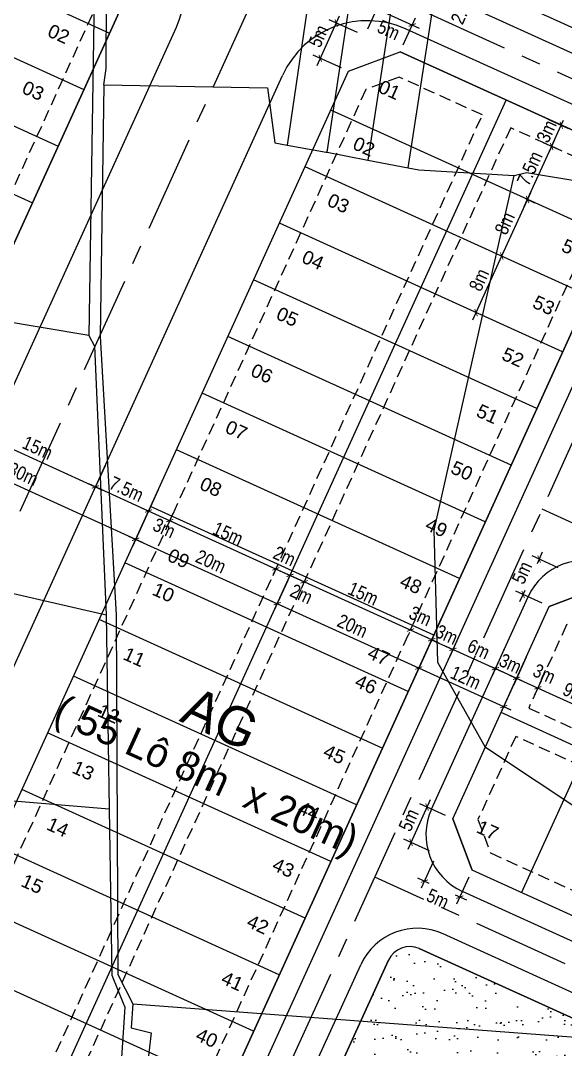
# Model space of a CAD drawing. Extents: x 597165 to 598689, y 1181586 to 1183364.
# Drawn here: x 597685.4 to 597755.5, y 1182923.2 to 1183055.5 of the extents above; entities that cross this region are included whole.
import ezdxf
from ezdxf.enums import TextEntityAlignment as Align

# ---------------------------------------------------------------- set-up
doc = ezdxf.new("R2010")
doc.units = 0
doc.header["$MEASUREMENT"] = 0
doc.linetypes.add('CENTER', pattern=[2, 1.25, -0.25, 0.25, -0.25])
doc.linetypes.add('DASHED', pattern=[0.75, 0.5, -0.25])
doc.layers.get('0').update_dxf_attribs({"linetype": 'CONTINUOUS'})
doc.layers.get('DEFPOINTS').update_dxf_attribs({"color": 8, "linetype": 'CONTINUOUS'})
for name, color, linetype in [('CGXD', 3, 'CONTINUOUS'), ('DIM-T', 7, 'CONTINUOUS'), ('DTEXT', 7, 'CONTINUOUS'), ('DTEXT-TENLO', 4, 'CONTINUOUS'), ('HA-CAY-XANH-KO', 3, 'CONTINUOUS'), ('NEN-HT', 8, 'CONTINUOUS'), ('NET-LENGOAI', 4, 'CONTINUOUS'), ('NET-LETRONG', 5, 'CONTINUOUS'), ('NET-PLO', 2, 'CONTINUOUS'), ('NET-TIM', 2, 'CENTER'), ('TEXT-SOLO', 7, 'CONTINUOUS')]:
    doc.layers.add(name, color=color, linetype=linetype)
doc.styles.add('AVO', font='VHELVEN.TTF')
doc.styles.add('VHEL-C-R', font='VHELVCN.TTF')
doc.styles.add('VHEL-R', font='VHELVEN.TTF')
doc.styles.add('VTIMES-R', font='VAPTIMN.TTF')
doc.dimstyles.new('TL1000', dxfattribs={"dimscale": 0, "dimtxt": 2, "dimasz": 0.7, "dimexe": 1, "dimexo": 1, "dimgap": 0.5, "dimtad": 1, "dimdec": 1, "dimzin": 12, "dimtxsty": 'VHEL-C-R', "dimblk1": 'ARCHTICK', "dimblk2": 'ARCHTICK', "dimsah": 1, "dimcen": -0.09, "dimdle": 1, "dimclrd": 256, "dimclre": 256, "dimclrt": 256, "dimazin": 3, "dimtfac": 0.005, "dimtdec": 1, "dimtix": 1, "dimtmove": 0, "dimatfit": 3, "dimtolj": 1, "dimtzin": 0})

# ---------------------------------------------------------------- blocks, each defined once
blk = doc.blocks.new('_ARCHTICK')
at = {"color": 0, "linetype": 'BYBLOCK', "const_width": 0.15}
blk.add_lwpolyline([(-0.5, -0.5), (0.5, 0.5)], dxfattribs=at)
blk = doc.blocks.new('*D1030')
at = {"linetype": 'BYBLOCK'}
for p, q in [((597742.3, 1183059.89), (597743.75, 1183063.07)), ((597744.71, 1183062.63), (597742.84, 1183063.49)), ((597743.68, 1183060.36), (597741.8, 1183061.21))]:
    blk.add_line(p, q, dxfattribs=at)
at = {"layer": 'DEFPOINTS', "color": 0, "linetype": 'BYBLOCK'}
for p in [(597743.75, 1183063.07), (597745.62, 1183062.22), (597744.59, 1183059.94)]:
    blk.add_point(p, dxfattribs=at)
at = {"linetype": 'BYBLOCK', "xscale": 0.7, "yscale": 0.7, "zscale": 0.7}
for p, rotation in [((597743.75, 1183063.07), 65.55248368634903), ((597742.71, 1183060.8), 245.552483686349)]:
    blk.add_blockref('_ARCHTICK', p, dxfattribs=dict(at, rotation=rotation))
at = {"linetype": 'BYBLOCK', "insert": (597742.36, 1183057.26), "char_height": 1.75, "attachment_point": 5, "rotation": 65.5525, "style": 'VHEL-C-R'}
blk.add_mtext('\\A1;2.5m', dxfattribs=at)
blk = doc.blocks.new('*D980')
at = {"linetype": 'BYBLOCK'}
for p, q in [((597700.94, 1182992.84), (597705.49, 1182990.77)), ((597702.26, 1182993.34), (597701.43, 1182991.52)), ((597704.99, 1182992.1), (597704.16, 1182990.28))]:
    blk.add_line(p, q, dxfattribs=at)
at = {"layer": 'DEFPOINTS', "color": 0, "linetype": 'BYBLOCK'}
for p in [(597702.67, 1182994.25), (597705.4, 1182993.01), (597704.58, 1182991.19)]:
    blk.add_point(p, dxfattribs=at)
at = {"linetype": 'BYBLOCK', "xscale": 0.7, "yscale": 0.7, "zscale": 0.7}
for p, rotation in [((597701.85, 1182992.43), 155.5524836886186), ((597704.58, 1182991.19), 335.5524836886186)]:
    blk.add_blockref('_ARCHTICK', p, dxfattribs=dict(at, rotation=rotation))
at = {"linetype": 'BYBLOCK', "insert": (597703.86, 1182990.23), "char_height": 1.75, "attachment_point": 5, "rotation": 335.5525, "style": 'VHEL-C-R'}
blk.add_mtext('\\A1;3m', dxfattribs=at)
blk = doc.blocks.new('*D979')
at = {"linetype": 'BYBLOCK'}
for p, q in [((597703.67, 1182991.6), (597719.14, 1182984.56)), ((597704.99, 1182992.1), (597704.16, 1182990.28)), ((597718.09, 1182984.67), (597717.82, 1182984.07))]:
    blk.add_line(p, q, dxfattribs=at)
at = {"layer": 'DEFPOINTS', "color": 0, "linetype": 'BYBLOCK'}
for p in [(597705.4, 1182993.01), (597718.23, 1182984.98), (597718.5, 1182985.58)]:
    blk.add_point(p, dxfattribs=at)
at = {"linetype": 'BYBLOCK', "xscale": 0.7, "yscale": 0.7, "zscale": 0.7}
for p, rotation in [((597704.58, 1182991.19), 155.5524836886186), ((597718.23, 1182984.98), 335.5524836886186)]:
    blk.add_blockref('_ARCHTICK', p, dxfattribs=dict(at, rotation=rotation))
at = {"linetype": 'BYBLOCK', "insert": (597712.07, 1182989.52), "char_height": 1.75, "attachment_point": 5, "rotation": 335.5525, "style": 'VHEL-C-R'}
blk.add_mtext('\\A1;15m', dxfattribs=at)
blk = doc.blocks.new('*D978')
at = {"linetype": 'BYBLOCK'}
for p, q in [((597717.32, 1182985.39), (597720.96, 1182983.74)), ((597718.09, 1182984.67), (597717.82, 1182984.07)), ((597719.91, 1182983.84), (597719.64, 1182983.24))]:
    blk.add_line(p, q, dxfattribs=at)
at = {"layer": 'DEFPOINTS', "color": 0, "linetype": 'BYBLOCK'}
for p in [(597718.5, 1182985.58), (597720.32, 1182984.75), (597720.05, 1182984.15)]:
    blk.add_point(p, dxfattribs=at)
at = {"linetype": 'BYBLOCK', "xscale": 0.7, "yscale": 0.7, "zscale": 0.7}
for p, rotation in [((597718.23, 1182984.98), 155.5524836886186), ((597720.05, 1182984.15), 335.5524836886186)]:
    blk.add_blockref('_ARCHTICK', p, dxfattribs=dict(at, rotation=rotation))
at = {"linetype": 'BYBLOCK', "insert": (597719.33, 1182986.63), "char_height": 1.75, "attachment_point": 5, "rotation": 335.5525, "style": 'VHEL-C-R'}
blk.add_mtext('\\A1;2m', dxfattribs=at)
blk = doc.blocks.new('*D977')
at = {"linetype": 'BYBLOCK'}
for p, q in [((597719.14, 1182984.56), (597721.87, 1182983.32)), ((597719.91, 1182983.84), (597719.64, 1182983.24)), ((597721.73, 1182983.01), (597721.46, 1182982.41))]:
    blk.add_line(p, q, dxfattribs=at)
at = {"layer": 'DEFPOINTS', "color": 0, "linetype": 'BYBLOCK'}
for p in [(597720.32, 1182984.75), (597722.14, 1182983.92), (597721.87, 1182983.32)]:
    blk.add_point(p, dxfattribs=at)
at = {"linetype": 'BYBLOCK', "xscale": 0.7, "yscale": 0.7, "zscale": 0.7}
for p, rotation in [((597720.05, 1182984.15), 155.5524836886186), ((597721.87, 1182983.32), 335.5524836886186)]:
    blk.add_blockref('_ARCHTICK', p, dxfattribs=dict(at, rotation=rotation))
at = {"linetype": 'BYBLOCK', "insert": (597721.51, 1182981.76), "char_height": 1.75, "attachment_point": 5, "rotation": 335.5525, "style": 'VHEL-C-R'}
blk.add_mtext('\\A1;2m', dxfattribs=at)
blk = doc.blocks.new('*D976')
at = {"linetype": 'BYBLOCK'}
for p, q in [((597720.96, 1182983.74), (597736.44, 1182976.7)), ((597721.73, 1182983.01), (597721.46, 1182982.41)), ((597735.39, 1182976.8), (597735.11, 1182976.2))]:
    blk.add_line(p, q, dxfattribs=at)
at = {"layer": 'DEFPOINTS', "color": 0, "linetype": 'BYBLOCK'}
for p in [(597722.14, 1182983.92), (597735.53, 1182977.11), (597735.8, 1182977.71)]:
    blk.add_point(p, dxfattribs=at)
at = {"linetype": 'BYBLOCK', "xscale": 0.7, "yscale": 0.7, "zscale": 0.7}
for p, rotation in [((597721.87, 1182983.32), 155.5524836886186), ((597735.53, 1182977.11), 335.5524836886186)]:
    blk.add_blockref('_ARCHTICK', p, dxfattribs=dict(at, rotation=rotation))
at = {"linetype": 'BYBLOCK', "insert": (597729.46, 1182981.79), "char_height": 1.75, "attachment_point": 5, "rotation": 335.5525, "style": 'VHEL-C-R'}
blk.add_mtext('\\A1;15m', dxfattribs=at)
blk = doc.blocks.new('*D975')
at = {"linetype": 'BYBLOCK'}
for p, q in [((597734.62, 1182977.53), (597739.17, 1182975.46)), ((597735.39, 1182976.8), (597735.11, 1182976.2)), ((597738.12, 1182975.56), (597737.85, 1182974.96))]:
    blk.add_line(p, q, dxfattribs=at)
at = {"layer": 'DEFPOINTS', "color": 0, "linetype": 'BYBLOCK'}
for p in [(597735.8, 1182977.71), (597738.26, 1182975.87), (597738.53, 1182976.47)]:
    blk.add_point(p, dxfattribs=at)
at = {"linetype": 'BYBLOCK', "xscale": 0.7, "yscale": 0.7, "zscale": 0.7}
for p, rotation in [((597735.53, 1182977.11), 155.5524836886186), ((597738.26, 1182975.87), 335.5524836886186)]:
    blk.add_blockref('_ARCHTICK', p, dxfattribs=dict(at, rotation=rotation))
at = {"linetype": 'BYBLOCK', "insert": (597736.81, 1182978.91), "char_height": 1.75, "attachment_point": 5, "rotation": 335.5525, "style": 'VHEL-C-R'}
blk.add_mtext('\\A1;3m', dxfattribs=at)
blk = doc.blocks.new('*D974')
at = {"linetype": 'BYBLOCK'}
for p, q in [((597749.6, 1182971.82), (597748.77, 1182970)), ((597748.27, 1182971.32), (597752.82, 1182969.25)), ((597752.33, 1182970.58), (597751.5, 1182968.75))]:
    blk.add_line(p, q, dxfattribs=at)
at = {"layer": 'DEFPOINTS', "color": 0, "linetype": 'BYBLOCK'}
for p in [(597750.01, 1182972.73), (597752.74, 1182971.49), (597751.91, 1182969.67)]:
    blk.add_point(p, dxfattribs=at)
at = {"linetype": 'BYBLOCK', "xscale": 0.7, "yscale": 0.7, "zscale": 0.7}
for p, rotation in [((597749.18, 1182970.91), 155.5524836843584), ((597751.91, 1182969.67), 335.5524836843584)]:
    blk.add_blockref('_ARCHTICK', p, dxfattribs=dict(at, rotation=rotation))
at = {"linetype": 'BYBLOCK', "insert": (597752.74, 1182971.49), "char_height": 1.75, "attachment_point": 5, "rotation": 335.5525, "style": 'VHEL-C-R'}
blk.add_mtext('\\A1;3m', dxfattribs=at)
blk = doc.blocks.new('*D973')
at = {"linetype": 'BYBLOCK'}
for p, q in [((597752.33, 1182970.58), (597751.5, 1182968.75)), ((597751, 1182970.08), (597761.02, 1182965.53))]:
    blk.add_line(p, q, dxfattribs=at)
at = {"layer": 'DEFPOINTS', "color": 0, "linetype": 'BYBLOCK'}
for p in [(597752.74, 1182971.49), (597760.11, 1182965.94), (597760.11, 1182965.94)]:
    blk.add_point(p, dxfattribs=at)
at = {"linetype": 'BYBLOCK', "xscale": 0.7, "yscale": 0.7, "zscale": 0.7}
for p, rotation in [((597751.91, 1182969.67), 155.5524836843584), ((597760.11, 1182965.94), 335.5524836843584)]:
    blk.add_blockref('_ARCHTICK', p, dxfattribs=dict(at, rotation=rotation))
at = {"linetype": 'BYBLOCK', "insert": (597756.59, 1182969.07), "char_height": 1.75, "attachment_point": 5, "rotation": 335.5525, "style": 'VHEL-C-R'}
blk.add_mtext('\\A1;9m', dxfattribs=at)
blk = doc.blocks.new('*D910')
at = {"linetype": 'BYBLOCK'}
for p, q in [((597701.51, 1182991.69), (597699.78, 1182987.88)), ((597699.28, 1182989.2), (597719.31, 1182980.1)), ((597719.72, 1182983.41), (597717.98, 1182979.6))]:
    blk.add_line(p, q, dxfattribs=at)
at = {"layer": 'DEFPOINTS', "color": 0, "linetype": 'BYBLOCK'}
for p in [(597701.92, 1182992.6), (597720.13, 1182984.32), (597718.4, 1182980.51)]:
    blk.add_point(p, dxfattribs=at)
at = {"linetype": 'BYBLOCK', "xscale": 0.7, "yscale": 0.7, "zscale": 0.7}
for p, rotation in [((597700.19, 1182988.79), 155.5524836815152), ((597718.4, 1182980.51), 335.5524836815152)]:
    blk.add_blockref('_ARCHTICK', p, dxfattribs=dict(at, rotation=rotation))
at = {"linetype": 'BYBLOCK', "insert": (597709.87, 1182985.92), "char_height": 1.75, "attachment_point": 5, "rotation": 335.5525, "style": 'VHEL-C-R'}
blk.add_mtext('\\A1;20m', dxfattribs=at)
blk = doc.blocks.new('*D909')
at = {"linetype": 'BYBLOCK'}
for p, q in [((597719.72, 1182983.41), (597717.98, 1182979.6)), ((597717.49, 1182980.92), (597737.51, 1182971.82)), ((597737.92, 1182975.13), (597736.19, 1182971.32))]:
    blk.add_line(p, q, dxfattribs=at)
at = {"layer": 'DEFPOINTS', "color": 0, "linetype": 'BYBLOCK'}
for p in [(597720.13, 1182984.32), (597738.34, 1182976.04), (597736.6, 1182972.23)]:
    blk.add_point(p, dxfattribs=at)
at = {"linetype": 'BYBLOCK', "xscale": 0.7, "yscale": 0.7, "zscale": 0.7}
for p, rotation in [((597718.4, 1182980.51), 155.5524836815152), ((597736.6, 1182972.23), 335.5524836815152)]:
    blk.add_blockref('_ARCHTICK', p, dxfattribs=dict(at, rotation=rotation))
at = {"linetype": 'BYBLOCK', "insert": (597728.08, 1182977.64), "char_height": 1.75, "attachment_point": 5, "rotation": 335.5525, "style": 'VHEL-C-R'}
blk.add_mtext('\\A1;20m', dxfattribs=at)
blk = doc.blocks.new('*D903')
at = {"linetype": 'BYBLOCK'}
blk.add_line((597743.55, 1183017.03), (597747.69, 1183026.13), dxfattribs=at)
at = {"layer": 'DEFPOINTS', "color": 0, "linetype": 'BYBLOCK'}
for p in [(597747.28, 1183025.22), (597747.28, 1183025.22), (597743.97, 1183017.94)]:
    blk.add_point(p, dxfattribs=at)
at = {"linetype": 'BYBLOCK', "xscale": 0.7, "yscale": 0.7, "zscale": 0.7}
for p, rotation in [((597747.28, 1183025.22), 65.55248366676261), ((597743.97, 1183017.94), 245.5524836667626)]:
    blk.add_blockref('_ARCHTICK', p, dxfattribs=dict(at, rotation=rotation))
at = {"linetype": 'BYBLOCK', "insert": (597744.35, 1183022.16), "char_height": 1.75, "attachment_point": 5, "rotation": 65.5525, "style": 'VHEL-C-R'}
blk.add_mtext('\\A1;8m', dxfattribs=at)
blk = doc.blocks.new('*D902')
at = {"linetype": 'BYBLOCK'}
for p, q in [((597746.86, 1183024.31), (597751, 1183033.42)), ((597750.31, 1183032.63), (597751.5, 1183032.09))]:
    blk.add_line(p, q, dxfattribs=at)
at = {"layer": 'DEFPOINTS', "color": 0, "linetype": 'BYBLOCK'}
for p in [(597749.4, 1183033.05), (597750.59, 1183032.5), (597747.28, 1183025.22)]:
    blk.add_point(p, dxfattribs=at)
at = {"linetype": 'BYBLOCK', "xscale": 0.7, "yscale": 0.7, "zscale": 0.7}
for p, rotation in [((597750.59, 1183032.5), 65.55248366676258), ((597747.28, 1183025.22), 245.5524836667626)]:
    blk.add_blockref('_ARCHTICK', p, dxfattribs=dict(at, rotation=rotation))
at = {"linetype": 'BYBLOCK', "insert": (597747.66, 1183029.44), "char_height": 1.75, "attachment_point": 5, "rotation": 65.5525, "style": 'VHEL-C-R'}
blk.add_mtext('\\A1;8m', dxfattribs=at)
blk = doc.blocks.new('*D901')
at = {"linetype": 'BYBLOCK'}
for p, q in [((597750.17, 1183031.59), (597754.11, 1183040.24)), ((597752.61, 1183039.82), (597754.6, 1183038.92)), ((597750.31, 1183032.63), (597751.5, 1183032.09))]:
    blk.add_line(p, q, dxfattribs=at)
at = {"layer": 'DEFPOINTS', "color": 0, "linetype": 'BYBLOCK'}
for p in [(597751.7, 1183040.24), (597753.69, 1183039.33), (597749.4, 1183033.05)]:
    blk.add_point(p, dxfattribs=at)
at = {"linetype": 'BYBLOCK', "xscale": 0.7, "yscale": 0.7, "zscale": 0.7}
for p, rotation in [((597753.69, 1183039.33), 65.55248366676258), ((597750.59, 1183032.5), 245.5524836667626)]:
    blk.add_blockref('_ARCHTICK', p, dxfattribs=dict(at, rotation=rotation))
at = {"linetype": 'BYBLOCK', "insert": (597750.87, 1183036.5), "char_height": 1.75, "attachment_point": 5, "rotation": 65.5525, "style": 'VHEL-C-R'}
blk.add_mtext('\\A1;7.5m', dxfattribs=at)
blk = doc.blocks.new('*D900')
at = {"linetype": 'BYBLOCK'}
for p, q in [((597753.19, 1183042.85), (597755.84, 1183041.65)), ((597753.69, 1183039.33), (597754.93, 1183042.06)), ((597754.93, 1183042.06), (597755.22, 1183042.7)), ((597752.61, 1183039.82), (597754.6, 1183038.92)), ((597753.69, 1183039.33), (597753.4, 1183038.7))]:
    blk.add_line(p, q, dxfattribs=at)
at = {"layer": 'DEFPOINTS', "color": 0, "linetype": 'BYBLOCK'}
for p in [(597752.28, 1183043.27), (597754.93, 1183042.06), (597751.7, 1183040.24)]:
    blk.add_point(p, dxfattribs=at)
at = {"linetype": 'BYBLOCK', "xscale": 0.7, "yscale": 0.7, "zscale": 0.7}
for p, rotation in [((597754.93, 1183042.06), 245.5524836667626), ((597753.69, 1183039.33), 65.55248366676258)]:
    blk.add_blockref('_ARCHTICK', p, dxfattribs=dict(at, rotation=rotation))
at = {"linetype": 'BYBLOCK', "insert": (597753.04, 1183041.27), "char_height": 1.75, "attachment_point": 5, "rotation": 65.5525, "style": 'VHEL-C-R'}
blk.add_mtext('\\A1;3m', dxfattribs=at)
blk = doc.blocks.new('*D837')
at = {"linetype": 'BYBLOCK'}
for p, q in [((597680.45, 1183002.15), (597695.93, 1182995.12)), ((597696.26, 1182998.26), (597694.6, 1182994.62))]:
    blk.add_line(p, q, dxfattribs=at)
at = {"layer": 'DEFPOINTS', "color": 0, "linetype": 'BYBLOCK'}
for p in [(597683.02, 1183005.38), (597696.67, 1182999.17), (597695.02, 1182995.53)]:
    blk.add_point(p, dxfattribs=at)
at = {"linetype": 'BYBLOCK', "xscale": 0.7, "yscale": 0.7, "zscale": 0.7}
for p, rotation in [((597681.36, 1183001.74), 155.5524836848734), ((597695.02, 1182995.53), 335.5524836848734)]:
    blk.add_blockref('_ARCHTICK', p, dxfattribs=dict(at, rotation=rotation))
at = {"linetype": 'BYBLOCK', "insert": (597687.58, 1183000.56), "char_height": 1.75, "attachment_point": 5, "rotation": 335.5525, "style": 'VHEL-C-R'}
blk.add_mtext('\\A1;15m', dxfattribs=at)
blk = doc.blocks.new('*D836')
at = {"linetype": 'BYBLOCK'}
for p, q in [((597694.11, 1182995.95), (597702.76, 1182992.01)), ((597703.09, 1182995.16), (597701.43, 1182991.52))]:
    blk.add_line(p, q, dxfattribs=at)
at = {"layer": 'DEFPOINTS', "color": 0, "linetype": 'BYBLOCK'}
for p in [(597696.67, 1182999.17), (597703.5, 1182996.07), (597701.85, 1182992.43)]:
    blk.add_point(p, dxfattribs=at)
at = {"linetype": 'BYBLOCK', "xscale": 0.7, "yscale": 0.7, "zscale": 0.7}
for p, rotation in [((597695.02, 1182995.53), 155.5524836848734), ((597701.85, 1182992.43), 335.5524836848734)]:
    blk.add_blockref('_ARCHTICK', p, dxfattribs=dict(at, rotation=rotation))
at = {"linetype": 'BYBLOCK', "insert": (597699.01, 1182995.25), "char_height": 1.75, "attachment_point": 5, "rotation": 335.5525, "style": 'VHEL-C-R'}
blk.add_mtext('\\A1;7.5m', dxfattribs=at)
blk = doc.blocks.new('*D835')
at = {"linetype": 'BYBLOCK'}
for p, q in [((597675.78, 1183007.57), (597672.47, 1183000.29)), ((597671.97, 1183001.62), (597701.1, 1182988.37)), ((597703.09, 1182995.16), (597699.78, 1182987.88))]:
    blk.add_line(p, q, dxfattribs=at)
at = {"layer": 'DEFPOINTS', "color": 0, "linetype": 'BYBLOCK'}
for p in [(597676.19, 1183008.48), (597703.5, 1182996.07), (597700.19, 1182988.79)]:
    blk.add_point(p, dxfattribs=at)
at = {"linetype": 'BYBLOCK', "xscale": 0.7, "yscale": 0.7, "zscale": 0.7}
for p, rotation in [((597672.88, 1183001.2), 155.552483683843), ((597700.19, 1182988.79), 335.552483683843)]:
    blk.add_blockref('_ARCHTICK', p, dxfattribs=dict(at, rotation=rotation))
at = {"linetype": 'BYBLOCK', "insert": (597685.72, 1182997.18), "char_height": 1.75, "attachment_point": 5, "rotation": 335.5525, "style": 'VHEL-C-R'}
blk.add_mtext('\\A1;30m', dxfattribs=at)
blk = doc.blocks.new('*D834')
at = {"linetype": 'BYBLOCK'}
for p, q in [((597739.5, 1182978.6), (597737.85, 1182974.96)), ((597742.23, 1182977.36), (597740.58, 1182973.72)), ((597738.26, 1182975.87), (597737.62, 1182976.16)), ((597738.26, 1182975.87), (597740.99, 1182974.63)), ((597740.99, 1182974.63), (597741.63, 1182974.34))]:
    blk.add_line(p, q, dxfattribs=at)
at = {"layer": 'DEFPOINTS', "color": 0, "linetype": 'BYBLOCK'}
for p in [(597739.91, 1182979.51), (597742.65, 1182978.27), (597740.99, 1182974.63)]:
    blk.add_point(p, dxfattribs=at)
at = {"linetype": 'BYBLOCK', "xscale": 0.7, "yscale": 0.7, "zscale": 0.7}
for p, rotation in [((597738.26, 1182975.87), 335.5524836843584), ((597740.99, 1182974.63), 155.5524836843584)]:
    blk.add_blockref('_ARCHTICK', p, dxfattribs=dict(at, rotation=rotation))
at = {"linetype": 'BYBLOCK', "insert": (597740.2, 1182976.52), "char_height": 1.75, "attachment_point": 5, "rotation": 335.5525, "style": 'VHEL-C-R'}
blk.add_mtext('\\A1;3m', dxfattribs=at)
blk = doc.blocks.new('*D833')
at = {"linetype": 'BYBLOCK'}
for p, q in [((597740.08, 1182975.05), (597747.36, 1182971.73)), ((597747.69, 1182974.88), (597746.04, 1182971.24))]:
    blk.add_line(p, q, dxfattribs=at)
at = {"layer": 'DEFPOINTS', "color": 0, "linetype": 'BYBLOCK'}
for p in [(597742.65, 1182978.27), (597748.11, 1182975.79), (597746.45, 1182972.15)]:
    blk.add_point(p, dxfattribs=at)
at = {"linetype": 'BYBLOCK', "xscale": 0.7, "yscale": 0.7, "zscale": 0.7}
for p, rotation in [((597740.99, 1182974.63), 155.5524836843584), ((597746.45, 1182972.15), 335.5524836843584)]:
    blk.add_blockref('_ARCHTICK', p, dxfattribs=dict(at, rotation=rotation))
at = {"linetype": 'BYBLOCK', "insert": (597744.3, 1182974.66), "char_height": 1.75, "attachment_point": 5, "rotation": 335.5525, "style": 'VHEL-C-R'}
blk.add_mtext('\\A1;6m', dxfattribs=at)
blk = doc.blocks.new('*D832')
at = {"linetype": 'BYBLOCK'}
for p, q in [((597750.43, 1182973.64), (597748.77, 1182970)), ((597746.45, 1182972.15), (597745.82, 1182972.44)), ((597746.45, 1182972.15), (597749.18, 1182970.91)), ((597749.18, 1182970.91), (597749.82, 1182970.62))]:
    blk.add_line(p, q, dxfattribs=at)
at = {"layer": 'DEFPOINTS', "color": 0, "linetype": 'BYBLOCK'}
for p in [(597748.11, 1182975.79), (597750.84, 1182974.55), (597749.18, 1182970.91)]:
    blk.add_point(p, dxfattribs=at)
at = {"linetype": 'BYBLOCK', "xscale": 0.7, "yscale": 0.7, "zscale": 0.7}
for p, rotation in [((597746.45, 1182972.15), 335.5524836843584), ((597749.18, 1182970.91), 155.5524836843584)]:
    blk.add_blockref('_ARCHTICK', p, dxfattribs=dict(at, rotation=rotation))
at = {"linetype": 'BYBLOCK', "insert": (597748.39, 1182972.8), "char_height": 1.75, "attachment_point": 5, "rotation": 335.5525, "style": 'VHEL-C-R'}
blk.add_mtext('\\A1;3m', dxfattribs=at)
blk = doc.blocks.new('*D831')
at = {"linetype": 'BYBLOCK'}
for p, q in [((597739.5, 1182978.6), (597736.19, 1182971.32)), ((597750.43, 1182973.64), (597747.11, 1182966.36)), ((597735.69, 1182972.65), (597748.44, 1182966.85))]:
    blk.add_line(p, q, dxfattribs=at)
at = {"layer": 'DEFPOINTS', "color": 0, "linetype": 'BYBLOCK'}
for p in [(597739.91, 1182979.51), (597750.84, 1182974.55), (597747.53, 1182967.27)]:
    blk.add_point(p, dxfattribs=at)
at = {"linetype": 'BYBLOCK', "xscale": 0.7, "yscale": 0.7, "zscale": 0.7}
for p, rotation in [((597736.6, 1182972.23), 155.5524836846803), ((597747.53, 1182967.27), 335.5524836846803)]:
    blk.add_blockref('_ARCHTICK', p, dxfattribs=dict(at, rotation=rotation))
at = {"linetype": 'BYBLOCK', "insert": (597742.64, 1182971), "char_height": 1.75, "attachment_point": 5, "rotation": 335.5525, "style": 'VHEL-C-R'}
blk.add_mtext('\\A1;12m', dxfattribs=at)
blk = doc.blocks.new('*D563')
at = {"linetype": 'BYBLOCK'}
for p, q in [((597723.52, 1183049.76), (597726.41, 1183056.12)), ((597728.72, 1183053.97), (597725.08, 1183055.62)), ((597726.66, 1183049.43), (597723.02, 1183051.08))]:
    blk.add_line(p, q, dxfattribs=at)
at = {"layer": 'DEFPOINTS', "color": 0, "linetype": 'BYBLOCK'}
for p in [(597725.99, 1183055.21), (597729.63, 1183053.55), (597727.57, 1183049.01)]:
    blk.add_point(p, dxfattribs=at)
at = {"linetype": 'BYBLOCK', "xscale": 0.7, "yscale": 0.7, "zscale": 0.7}
for p, rotation in [((597725.99, 1183055.21), 65.5524836826096), ((597723.93, 1183050.67), 245.5524836826096)]:
    blk.add_blockref('_ARCHTICK', p, dxfattribs=dict(at, rotation=rotation))
at = {"linetype": 'BYBLOCK', "insert": (597723.69, 1183053.52), "char_height": 1.75, "attachment_point": 5, "rotation": 65.5525, "style": 'VHEL-C-R'}
blk.add_mtext('\\A1;5m', dxfattribs=at)
blk = doc.blocks.new('*D562')
at = {"linetype": 'BYBLOCK'}
for p, q in [((597730.07, 1183054.47), (597731.64, 1183057.93)), ((597730.31, 1183057.43), (597736.67, 1183054.54)), ((597734.61, 1183052.41), (597736.18, 1183055.87))]:
    blk.add_line(p, q, dxfattribs=at)
at = {"layer": 'DEFPOINTS', "color": 0, "linetype": 'BYBLOCK'}
for p in [(597735.76, 1183054.95), (597729.65, 1183053.56), (597734.19, 1183051.5)]:
    blk.add_point(p, dxfattribs=at)
at = {"linetype": 'BYBLOCK', "xscale": 0.7, "yscale": 0.7, "zscale": 0.7}
for p, rotation in [((597731.23, 1183057.02), 155.5524836852526), ((597735.76, 1183054.95), 335.5524836852527)]:
    blk.add_blockref('_ARCHTICK', p, dxfattribs=dict(at, rotation=rotation))
at = {"linetype": 'BYBLOCK', "insert": (597732.73, 1183054.31), "char_height": 1.75, "attachment_point": 5, "rotation": 335.5525, "style": 'VHEL-C-R'}
blk.add_mtext('\\A1;5m', dxfattribs=at)
blk = doc.blocks.new('*D551')
at = {"linetype": 'BYBLOCK'}
for p, q in [((597738.08, 1182955.25), (597735.19, 1182948.89)), ((597740.06, 1182953.25), (597736.76, 1182954.75)), ((597738, 1182948.71), (597734.7, 1182950.22))]:
    blk.add_line(p, q, dxfattribs=at)
at = {"layer": 'DEFPOINTS', "color": 0, "linetype": 'BYBLOCK'}
for p in [(597740.97, 1182952.84), (597735.61, 1182949.8), (597738.91, 1182948.3)]:
    blk.add_point(p, dxfattribs=at)
at = {"linetype": 'BYBLOCK', "xscale": 0.7, "yscale": 0.7, "zscale": 0.7}
for p, rotation in [((597737.67, 1182954.34), 65.55248368504589), ((597735.61, 1182949.8), 245.5524836850459)]:
    blk.add_blockref('_ARCHTICK', p, dxfattribs=dict(at, rotation=rotation))
at = {"linetype": 'BYBLOCK', "insert": (597735.31, 1182952.67), "char_height": 1.75, "attachment_point": 5, "rotation": 65.5525, "style": 'VHEL-C-R'}
blk.add_mtext('\\A1;5m', dxfattribs=at)
blk = doc.blocks.new('*D550')
at = {"linetype": 'BYBLOCK'}
for p, q in [((597738.5, 1182947.37), (597736.93, 1182943.91)), ((597736.43, 1182945.24), (597737.91, 1182944.56)), ((597743.04, 1182945.31), (597741.47, 1182941.85)), ((597742.79, 1182942.35), (597741.31, 1182943.02))]:
    blk.add_line(p, q, dxfattribs=at)
at = {"layer": 'DEFPOINTS', "color": 0, "linetype": 'BYBLOCK'}
for p in [(597738.91, 1182948.28), (597743.45, 1182946.22), (597741.88, 1182942.76)]:
    blk.add_point(p, dxfattribs=at)
at = {"linetype": 'BYBLOCK', "xscale": 0.7, "yscale": 0.7, "zscale": 0.7}
for p, rotation in [((597737.34, 1182944.82), 155.5524836822636), ((597741.88, 1182942.76), 335.5524836822635)]:
    blk.add_blockref('_ARCHTICK', p, dxfattribs=dict(at, rotation=rotation))
at = {"linetype": 'BYBLOCK', "insert": (597739.05, 1182942.56), "char_height": 1.75, "attachment_point": 5, "rotation": 335.5525, "style": 'VHEL-C-R'}
blk.add_mtext('\\A1;5m', dxfattribs=at)
blk = doc.blocks.new('*D549')
at = {"linetype": 'BYBLOCK'}
for p, q in [((597754.54, 1182985.11), (597751.17, 1182986.64)), ((597752.49, 1182987.14), (597751.82, 1182985.65)), ((597752.48, 1182980.57), (597749.1, 1182982.1)), ((597749.6, 1182980.78), (597750.28, 1182982.26))]:
    blk.add_line(p, q, dxfattribs=at)
at = {"layer": 'DEFPOINTS', "color": 0, "linetype": 'BYBLOCK'}
for p in [(597752.08, 1182986.23), (597755.45, 1182984.69), (597753.39, 1182980.16)]:
    blk.add_point(p, dxfattribs=at)
at = {"linetype": 'BYBLOCK', "xscale": 0.7, "yscale": 0.7, "zscale": 0.7}
for p, rotation in [((597752.08, 1182986.23), 65.55248368017337), ((597750.02, 1182981.69), 245.5524836801734)]:
    blk.add_blockref('_ARCHTICK', p, dxfattribs=dict(at, rotation=rotation))
at = {"linetype": 'BYBLOCK', "insert": (597749.88, 1182984.49), "char_height": 1.75, "attachment_point": 5, "rotation": 65.5525, "style": 'VHEL-C-R'}
blk.add_mtext('\\A1;5m', dxfattribs=at)

msp = doc.modelspace()

# ---------------------------------------------------------------- hatches: boundary and pattern name
at = {"layer": 'HA-CAY-XANH-KO'}
h = msp.add_hatch(dxfattribs=at)
h.set_pattern_fill('AR-SAND', color=256, scale=2, angle=359.765823, style=0)
h.set_pattern_definition([(37.26582263, (0, 0), (-0.11023521, 3.854130278), [0, -3.04, 0, -3.4, 0, -3.25]), (7.26582263, (0, 0), (3.562592942, 5.629778284), [0, -1.64, 0, -2.74, 0, -1.05]), (327.26582263, (-2.46, 0.01), (6.228277961, -0.014137947), [0, -1, 0, -3.6, 0, -4.7]), (317.26582263, (-2.46, 0.01), (6.019377384, 1.73076346), [0, -0.5, 0, -2.36, 0, -2.7])])
h.paths.add_polyline_path([(597736.6665, 1182936.1248, 0.41421356), (597732.6938, 1182934.6354), (597727.4359, 1182923.0698), (597752.3522, 1182910.9639, -0.19756048), (597766.283, 1182914.0566, 0.34106211), (597771.6839, 1182916.9147), (597772.9236, 1182919.6416)])

# ---------------------------------------------------------------- linework, layer by layer
at = {"layer": 'CGXD', "linetype": 'DASHED', "ltscale": 3}
msp.add_line((597631.6184, 1182917.6897), (597697.0143, 1183061.537), dxfattribs=at)
for points in [[(597697.0143, 1183061.537), (597695.4044, 1183065.8309), (597684.7012, 1183070.6968), (597616.6213, 1182920.9457), (597627.3245, 1182916.0798), (597631.6184, 1182917.6897)], [(597760.7381, 1183032.5668), (597759.1282, 1183036.8607), (597748.425, 1183041.7266), (597658.8609, 1182844.7182), (597663.3014, 1182835.3169), (597669.1789, 1182838.093), (597675.0215, 1182844.0214)], [(597759.8975, 1182979.3895), (597755.6036, 1182977.7796), (597750.7377, 1182967.0764), (597848.3284, 1182922.7097), (597859.3744, 1182927.927), (597859.3288, 1182934.186)], [(597749.0822, 1182963.4351), (597744.2163, 1182952.7319), (597745.8263, 1182948.4379), (597821.9241, 1182913.8423), (597829.6741, 1182913.8988), (597843.5881, 1182920.4707)]]:
    msp.add_lwpolyline(points, close=True, dxfattribs=at)
msp.add_lwpolyline([(597744.7837, 1183043.3821), (597734.0805, 1183048.2479), (597729.7865, 1183046.638), (597642.7382, 1182855.1634, 0.2187682), (597642.8044, 1182838.879), (597646.4891, 1182831.0144), (597651.0924, 1182829.5502), (597661.493, 1182834.4627), (597655.5372, 1182847.0722)], format="xyb", close=True, dxfattribs=at)
at = {"layer": 'NEN-HT', "linetype": 'CONTINUOUS'}
for p, q in [((597696.4, 1183049.37), (597696.5, 1183065.79)), ((597723.3, 1183064.23), (597719.69, 1183039.49)), ((597694.95, 1183063.67), (597694.18, 1183015)), ((597724.81, 1183038.58), (597728.53, 1183063.31)), ((597733.86, 1183062.42), (597730.07, 1183037.56)), ((597735.24, 1183036.56), (597739.09, 1183061.55)), ((597696.12, 1183047.24), (597696.4, 1183049.37)), ((597696.12, 1183047.24), (597695.62, 1183014.87)), ((597696.12, 1183047.24), (597717.15, 1183046.85)), ((597717.15, 1183046.85), (597718.1, 1183039.78)), ((597718.1, 1183039.78), (597719.69, 1183039.49)), ((597719.69, 1183039.49), (597724.69, 1183038.6)), ((597724.69, 1183038.6), (597724.81, 1183038.58)), ((597724.81, 1183038.58), (597730.07, 1183037.56)), ((597730.07, 1183037.56), (597735.24, 1183036.56)), ((597735.24, 1183036.56), (597736.6, 1183036.3)), ((597736.6, 1183036.3), (597748.85, 1183035.6)), ((597738.6, 1182989.95), (597748.85, 1183035.6)), ((597748.85, 1183035.6), (597750.44, 1183035.98)), ((597750.44, 1183035.98), (597773.88, 1183032.08)), ((597694.18, 1183015), (597661.46, 1183020.5)), ((597694.18, 1183015), (597694.92, 1183013.64)), ((597695.62, 1183014.87), (597697.69, 1182979.06)), ((597694.92, 1183013.64), (597696.42, 1182979.09)), ((597650.76, 1182989.44), (597696.42, 1182979.09)), ((597739.07, 1182972.94), (597738.6, 1182989.95)), ((597696.42, 1182979.09), (597696.8, 1182954.12)), ((597697.69, 1182979.06), (597697.88, 1182932.78)), ((597745.18, 1182962.02), (597739.07, 1182972.94)), ((597763.73, 1182949.63), (597745.18, 1182962.02)), ((597658.62, 1182957.24), (597696.8, 1182954.12)), ((597696.8, 1182954.12), (597697.12, 1182932.72)), ((597697.12, 1182932.72), (597698.6, 1182929.11)), ((597697.88, 1182932.78), (597699.84, 1182929.02)), ((597698.82, 1182928.58), (597696.99, 1182901.09)), ((597698.6, 1182929.11), (597698.82, 1182928.58)), ((597699.84, 1182929.02), (597699.61, 1182925.96)), ((597699.84, 1182929.02), (597760.16, 1182924.48)), ((597699.84, 1182929.02), (597699.84, 1182928.97)), ((597699.61, 1182925.96), (597702.18, 1182925.29)), ((597702.18, 1182925.29), (597700.12, 1182907.24))]:
    msp.add_line(p, q, dxfattribs=at)
at = {"layer": 'NET-LENGOAI', "ltscale": 20}
for p, q in [((597851.7081, 1183007.9539), (597737.4604, 1183059.8932)), ((597642.3181, 1182915.8544), (597705.4317, 1183054.6813)), ((597762.7426, 1183041.8085), (597734.9772, 1183054.4312)), ((597633.1797, 1182859.5089), (597719.0868, 1183048.4734)), ((597681.6505, 1182844.105), (597766.7145, 1183031.2149)), ((597738.24, 1182954.0838), (597750.6558, 1182981.394)), ((597816.9281, 1182909.5227), (597742.2119, 1182943.4902)), ((597808.1573, 1182906.9191), (597739.7287, 1182938.0281)), ((597692.2643, 1182852.9538), (597729.1351, 1182934.0563))]:
    msp.add_line(p, q, dxfattribs=at)
for centre, radius, start, end in [((597694.5076, 1183059.6476), 12, 335.552484, 65.552484), ((597730.0109, 1183043.5071), 12, 65.552484, 155.552484), ((597757.9385, 1182978.0831), 8, 65.552484, 155.552484), ((597745.5227, 1182950.7729), 8, 155.552484, 245.552484), ((597736.4178, 1182930.7454), 8, 65.552484, 155.552484)]:
    msp.add_arc(centre, radius, start, end, dxfattribs=at)
at = {"layer": 'NET-LETRONG'}
for p, q in [((597852.9482, 1183010.6815), (597739.1556, 1183062.414)), ((597633.8351, 1182915.3169), (597700.2596, 1183061.4266)), ((597700.2596, 1183061.4266), (597633.8351, 1182915.3169)), ((597734.1908, 1183051.4933), (597761.501, 1183039.0775)), ((597640.0072, 1182856.4049), (597727.5698, 1183049.0108)), ((597763.9834, 1183032.4565), (597677.5321, 1182842.2949)), ((597753.3868, 1182980.1524), (597760.0078, 1182982.6348)), ((597743.4534, 1182946.2212), (597740.971, 1182952.8422)), ((597736.6665, 1182936.1248), (597805.7226, 1182904.7305)), ((597805.7226, 1182904.7305), (597736.6665, 1182936.1248)), ((597732.6938, 1182934.6354), (597695.6356, 1182853.1206))]:
    msp.add_line(p, q, dxfattribs=at)
at = {"layer": 'NET-LETRONG', "ltscale": 20}
for p, q in [((597727.5698, 1183049.0108), (597734.1908, 1183051.4933)), ((597761.501, 1183039.0775), (597734.1908, 1183051.4933)), ((597677.5321, 1182842.2949), (597763.9834, 1183032.4565)), ((597760.0078, 1182982.6348), (597753.3868, 1182980.1524)), ((597740.971, 1182952.8422), (597753.3868, 1182980.1524)), ((597740.971, 1182952.8422), (597743.4534, 1182946.2212)), ((597821.2846, 1182910.8376), (597743.4534, 1182946.2212)), ((597795.9011, 1182909.1956), (597736.6665, 1182936.1248)), ((597695.6356, 1182853.1206), (597732.6938, 1182934.6354))]:
    msp.add_line(p, q, dxfattribs=at)
msp.add_arc((597735.4249, 1182933.3938), 3, 65.552484, 155.552484, dxfattribs=at)
at = {"layer": 'NET-PLO'}
for p, q in [((597660.4316, 1183070.4707), (597696.8452, 1183053.9163)), ((597657.1207, 1183063.188), (597693.5344, 1183046.6336)), ((597653.8099, 1183055.9052), (597690.2235, 1183039.3509)), ((597650.499, 1183048.6225), (597686.9126, 1183032.0681)), ((597657.7415, 1182847.0883), (597747.8459, 1183045.2854)), ((597761.7072, 1183027.4496), (597725.2936, 1183044.004)), ((597758.3963, 1183020.1669), (597721.9827, 1183036.7212)), ((597755.0855, 1183012.8841), (597718.6718, 1183029.4385)), ((597751.7746, 1183005.6014), (597715.3609, 1183022.1558)), ((597748.4637, 1182998.3187), (597712.0501, 1183014.8731)), ((597745.1528, 1182991.036), (597708.7392, 1183007.5903)), ((597741.8419, 1182983.7532), (597705.4283, 1183000.3076)), ((597738.5311, 1182976.4705), (597702.1174, 1182993.0249)), ((597735.2202, 1182969.1878), (597698.8066, 1182985.7422)), ((597749.8258, 1182943.3242), (597766.3802, 1182979.7378)), ((597731.9093, 1182961.9051), (597695.4957, 1182978.4594)), ((597728.5984, 1182954.6223), (597692.1848, 1182971.1767)), ((597849.5376, 1182919.963), (597747.1789, 1182966.4973)), ((597725.2876, 1182947.3396), (597688.8739, 1182963.894)), ((597721.9767, 1182940.0569), (597685.5631, 1182956.6113)), ((597718.6658, 1182932.7742), (597682.2522, 1182949.3285)), ((597715.3549, 1182925.4914), (597678.9413, 1182942.0458)), ((597712.0441, 1182918.2087), (597675.6304, 1182934.7631))]:
    msp.add_line(p, q, dxfattribs=at)
at = {"layer": 'NET-TIM', "ltscale": 10}
for p, q in [((597619.1409, 1182846.7507), (597749.9205, 1183134.4184)), ((598020.7169, 1182927.8236), (597718.4012, 1183065.2625)), ((597678.7339, 1182830.4407), (597773.9979, 1183039.9871)), ((597889.894, 1182930.1769), (597752.4772, 1182992.6493)), ((597828.2707, 1182901.0706), (597730.9565, 1182945.3116))]:
    msp.add_line(p, q, dxfattribs=at)

# ---------------------------------------------------------------- texts
at = {"layer": 'DTEXT', "style": 'VHEL-R', "width": 2}
msp.add_text('T     R     Ò     N     H                Q     U     A     N     G                N     G     H     Ò', height=5, rotation=335.552484, dxfattribs=at).set_placement((597783.5322, 1183127.2763), align=Align.CENTER)
at = {"layer": 'DTEXT-TENLO', "style": 'VTIMES-R'}
for s, height, p in [('AG', 5, (597710.0728, 1182963.4507)), ('( 55 Loâ 8m  x 20m)', 3.75, (597708.5554, 1182956.8118))]:
    msp.add_text(s, height=height, rotation=335.552484, dxfattribs=at).set_placement(p, align=Align.CENTER)
at = {"layer": 'TEXT-SOLO', "color": 3, "style": 'AVO'}
for s, p in [('02', (597689.9459, 1183053.0014)), ('03', (597686.6649, 1183045.7052)), ('01', (597732.4792, 1183045.8093)), ('02', (597729.1981, 1183038.5131)), ('03', (597725.917, 1183031.2169)), ('54', (597756.0412, 1183025.3671)), ('04', (597722.636, 1183023.9207)), ('53', (597752.3187, 1183018.1067)), ('05', (597719.3549, 1183016.6245)), ('52', (597748.3674, 1183011.4109)), ('06', (597716.0738, 1183009.3283)), ('51', (597745.0863, 1183004.1147)), ('07', (597712.7927, 1183002.0321)), ('50', (597741.8053, 1182996.8185)), ('08', (597709.5116, 1182994.7359)), ('49', (597738.5242, 1182989.5223)), ('09', (597705.3634, 1182985.5324)), ('48', (597735.2431, 1182982.2261)), ('10', (597703.4154, 1182981.1577)), ('11', (597699.6684, 1182972.8473)), ('47', (597731.0949, 1182973.0225)), ('46', (597729.4663, 1182969.3505)), ('12', (597696.3873, 1182965.5511)), ('45', (597725.3999, 1182960.3375)), ('13', (597693.1062, 1182958.2549)), ('44', (597722.1188, 1182953.0413)), ('14', (597689.8251, 1182950.9587)), ('17', (597745.1051, 1182950.581)), ('43', (597718.8377, 1182945.7451)), ('15', (597686.5441, 1182943.6625)), ('42', (597715.5566, 1182938.4489)), ('41', (597712.2755, 1182931.1527)), ('40', (597708.9944, 1182923.8565))]:
    msp.add_text(s, height=1.75, rotation=335.786661, dxfattribs=at).set_placement(p, align=Align.CENTER)

# ---------------------------------------------------------------- dimensions: what is measured, and where the dimension line sits
at = {"layer": 'DIM-T', "color": 1}
for base, p1, p2, angle, picture, middle, dimtype in [((597743.7488, 1183063.072), (597744.5878, 1183059.9443), (597745.6225, 1183062.2202), 65.552484, '*D1030', (597742.3551, 1183057.2591), 161), ((597704.5769, 1182991.1859), (597702.6736, 1182994.2482), (597705.4046, 1182993.0066), 335.552484, '*D980', (597703.8623, 1182990.2286), 161), ((597718.232, 1182984.978), (597705.4046, 1182993.0066), (597718.5036, 1182985.5754), 155.552484, '*D979', (597712.0719, 1182989.5188), 160), ((597720.0527, 1182984.1503), (597718.5036, 1182985.5754), (597720.3243, 1182984.7477), 155.552484, '*D978', (597719.3265, 1182986.6338), 160), ((597721.8734, 1182983.3226), (597720.3243, 1182984.7477), (597722.1449, 1182983.92), 155.552484, '*D977', (597721.5087, 1182981.7593), 160), ((597735.5285, 1182977.1147), (597722.1449, 1182983.92), (597735.8, 1182977.7121), 155.552484, '*D976', (597729.4646, 1182981.792), 160), ((597738.2595, 1182975.8731), (597735.8, 1182977.7121), (597738.5311, 1182976.4705), 155.552484, '*D975', (597736.8086, 1182978.9052), 160), ((597751.9146, 1182969.6652), (597750.0113, 1182972.7275), (597752.7423, 1182971.4859), 335.552484, '*D974', (597752.7423, 1182971.4859), 161)]:
    dim = msp.add_linear_dim(base=base, p1=p1, p2=p2, angle=angle, dimstyle='TL1000', override={"dimscale": 1, "dimtxt": 1.75, "dimdsep": 46, "dimpost": 'm'}, dxfattribs=at)
    dim.commit()
    dim.dimension.update_dxf_attribs({"geometry": picture, "text_midpoint": middle, "dimtype": dimtype})
at = {"layer": 'DIM-T'}
for base, p1, p2, angle, override, picture, middle, dimtype in [((597735.7646, 1183054.9549), (597729.6531, 1183053.5603), (597734.1923, 1183051.4966), 335.552484, {"dimscale": 1, "dimtxt": 1.75, "dimpost": 'm'}, '*D562', (597732.7346, 1183054.3142), 161), ((597700.1904, 1182988.7861), (597676.1911, 1183008.4846), (597703.5013, 1182996.0689), 335.552484, {"dimscale": 1, "dimtxt": 1.75, "dimpost": 'm'}, '*D835', (597685.7215, 1182997.1815), 161), ((597695.0183, 1182995.5314), (597683.0186, 1183005.3807), (597696.6737, 1182999.1728), 335.552484, {"dimscale": 1, "dimtxt": 1.75, "dimpost": 'm', "dimse1": 1}, '*D837', (597687.5786, 1183000.5553), 160), ((597752.0781, 1182986.2272), (597753.3884, 1182980.1558), (597755.4514, 1182984.6937), 65.552484, {"dimscale": 1, "dimtxt": 1.75, "dimpost": 'm'}, '*D549', (597749.8836, 1182984.487), 161), ((597735.6057, 1182949.8016), (597740.9695, 1182952.8388), (597738.9065, 1182948.301), 245.552484, {"dimscale": 1, "dimtxt": 1.75, "dimpost": 'm'}, '*D551', (597735.3106, 1182952.6736), 161), ((597741.8797, 1182942.7595), (597738.9127, 1182948.2815), (597743.4519, 1182946.2178), 335.552484, {"dimscale": 1, "dimtxt": 1.75, "dimpost": 'm'}, '*D550', (597739.0481, 1182942.5551), 161)]:
    dim = msp.add_linear_dim(base=base, p1=p1, p2=p2, angle=angle, dimstyle='TL1000', override=override, dxfattribs=at)
    dim.commit()
    dim.dimension.update_dxf_attribs({"geometry": picture, "text_midpoint": middle, "dimtype": dimtype})
for p1, p2, distance, picture, middle in [((597727.5713, 1183049.0142), (597729.6343, 1183053.5521), 4, '*D563', (597723.6928, 1183053.5154)), ((597739.9149, 1182979.5145), (597750.839, 1182974.5482), -8, '*D831', (597742.6351, 1182971.0003)), ((597739.9149, 1182979.5145), (597742.6459, 1182978.2729), -4, '*D834', (597740.2018, 1182976.521))]:
    dim = msp.add_aligned_dim(p1=p1, p2=p2, distance=distance, dimstyle='TL1000', override={"dimscale": 1, "dimtxt": 1.75, "dimpost": 'm'}, dxfattribs=at)
    dim.commit()
    dim.dimension.update_dxf_attribs({"geometry": picture, "text_midpoint": middle})
at = {"layer": 'DIM-T', "color": 1}
for base, p1, p2, angle, override, picture, middle in [((597754.9334, 1183042.0633), (597751.7024, 1183040.2366), (597752.2815, 1183043.2688), 245.552484, {"dimscale": 1, "dimtxt": 1.75, "dimasz": 0.7, "dimdsep": 46, "dimpost": 'm'}, '*D900', (597753.0439, 1183041.2745)), ((597753.6918, 1183039.3322), (597749.3992, 1183033.0451), (597751.7024, 1183040.2366), 245.552484, {"dimscale": 1, "dimtxt": 1.75, "dimasz": 0.7, "dimdsep": 46, "dimpost": 'm'}, '*D901', (597750.8711, 1183036.4952)), ((597750.5878, 1183032.5047), (597747.277, 1183025.222), (597749.3992, 1183033.0451), 245.552484, {"dimscale": 1, "dimtxt": 1.75, "dimasz": 0.7, "dimdsep": 46, "dimpost": 'm'}, '*D902', (597747.6637, 1183029.4401)), ((597718.3972, 1182980.5089), (597701.9227, 1182992.5965), (597720.1295, 1182984.3193), 155.552484, {"dimscale": 1, "dimtxt": 1.75, "dimasz": 0.7, "dimdsep": 46, "dimpost": 'm'}, '*D910', (597709.8706, 1182985.9162)), ((597736.604, 1182972.2318), (597720.1295, 1182984.3193), (597738.3363, 1182976.0421), 155.552484, {"dimscale": 1, "dimtxt": 1.75, "dimasz": 0.7, "dimdsep": 46, "dimpost": 'm'}, '*D909', (597728.0774, 1182977.6391)), ((597760.1077, 1182965.9405), (597752.7423, 1182971.4859), (597760.1077, 1182965.9405), 155.552484, {"dimscale": 1, "dimtxt": 1.75, "dimdsep": 46, "dimpost": 'm'}, '*D973', (597756.5879, 1182969.0716))]:
    dim = msp.add_linear_dim(base=base, p1=p1, p2=p2, angle=angle, dimstyle='TL1000', override=override, dxfattribs=at)
    dim.commit()
    dim.dimension.update_dxf_attribs({"geometry": picture, "text_midpoint": middle})
dim = msp.add_aligned_dim(p1=(597743.9661, 1183017.9392), p2=(597747.277, 1183025.222), distance=0, dimstyle='TL1000', override={"dimscale": 1, "dimtxt": 1.75, "dimasz": 0.7, "dimdsep": 46, "dimpost": 'm'}, dxfattribs=at)
dim.commit()
dim.dimension.update_dxf_attribs({"geometry": '*D903', "text_midpoint": (597744.3528, 1183022.1574)})
at = {"layer": 'DIM-T'}
for base, p1, p2, picture, middle in [((597701.8459, 1182992.4275), (597696.6737, 1182999.1728), (597703.5013, 1182996.0689), '*D836', (597699.0089, 1182995.2482)), ((597746.4526, 1182972.1484), (597742.6459, 1182978.2729), (597748.108, 1182975.7897), '*D833', (597744.2983, 1182974.6587)), ((597749.1836, 1182970.9068), (597748.108, 1182975.7897), (597750.839, 1182974.5482), '*D832', (597748.3948, 1182972.7963))]:
    dim = msp.add_linear_dim(base=base, p1=p1, p2=p2, angle=335.552484, dimstyle='TL1000', override={"dimscale": 1, "dimtxt": 1.75, "dimpost": 'm', "dimse1": 1}, dxfattribs=at)
    dim.commit()
    dim.dimension.update_dxf_attribs({"geometry": picture, "text_midpoint": middle})

doc.saveas('drawing.dxf')
